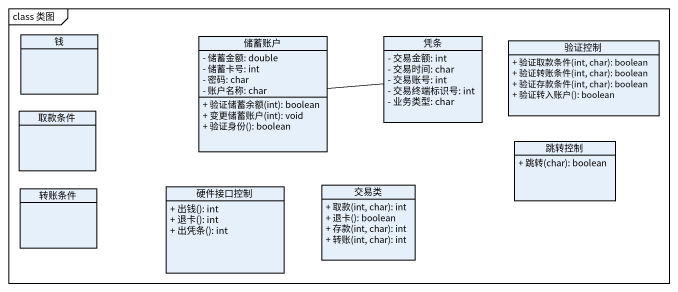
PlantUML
@startuml
mainframe class 类图
hide circle
hide empty members
skinparam classAttributeIconSize 0
class 钱
class 储蓄账户 {
  - 储蓄金额: double
  - 储蓄卡号: int
  - 密码: char
  - 账户名称: char
  + 验证储蓄余额(int): boolean
  + 变更储蓄账户(int): void
  + 验证身份(): boolean
}
class 凭条 {
  - 交易金额: int
  - 交易时间: char
  - 交易账号: int
  - 交易终端标识号: int
  - 业务类型: char
}
class 验证控制 {
  + 验证取款条件(int, char): boolean
  + 验证转账条件(int, char): boolean
  + 验证存款条件(int, char): boolean
  + 验证转入账户(): boolean
}
class 取款条件
class 跳转控制 {
  + 跳转(char): boolean
}
class 转账条件
class 硬件接口控制 {
  + 出钱(): int
  + 退卡(): int
  + 出凭条(): int
}
class 交易类 {
  + 取款(int, char): int
  + 退卡(): boolean
  + 存款(int, char): int
  + 转账(int, char): int
}
储蓄账户 -right- 凭条
@enduml
